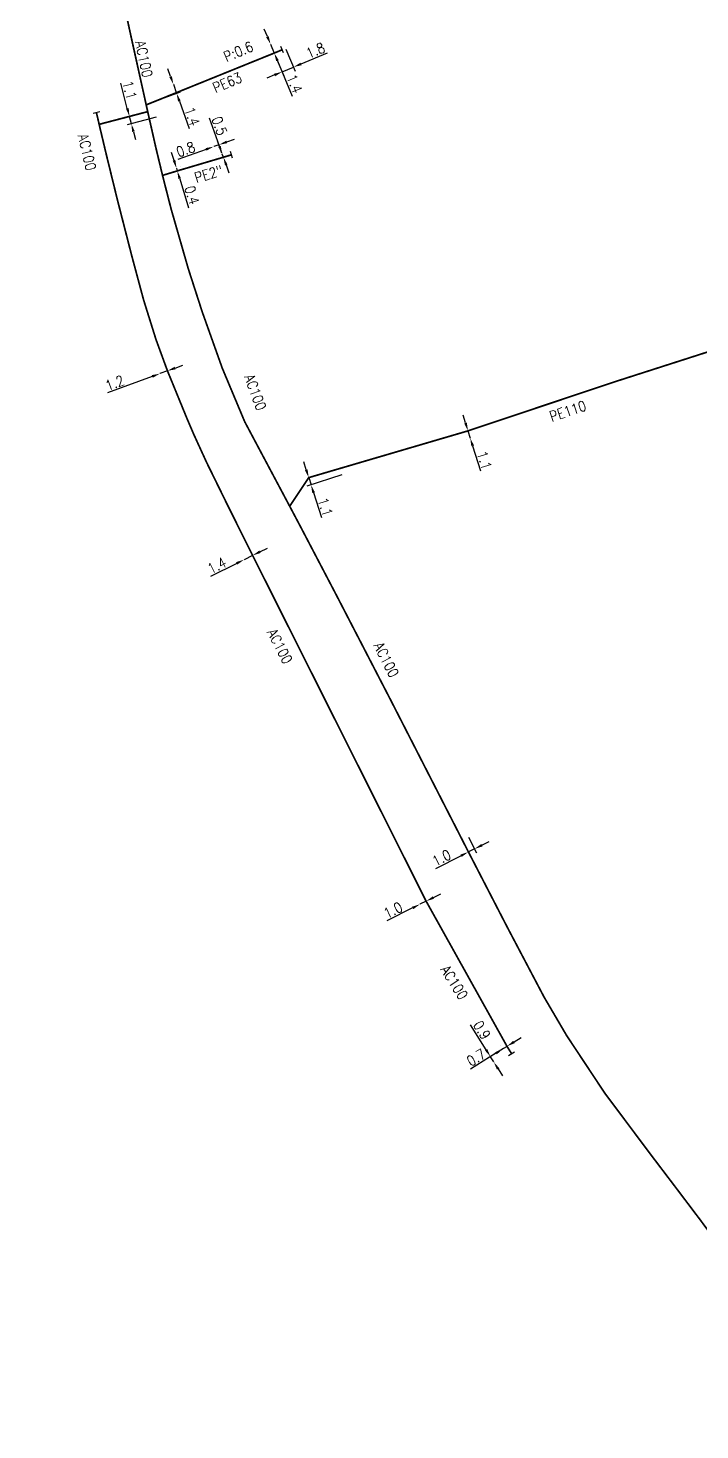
# Model space of a CAD drawing. Header units: millimetres. Extents: x 101000 to 102000, y 121011 to 122007.
# Drawn here: x 101366.3 to 101464.2, y 121121.8 to 121326.3 of the extents above; entities that cross this region are included whole.
import ezdxf
from ezdxf.enums import TextEntityAlignment as Align

# ---------------------------------------------------------------- set-up
doc = ezdxf.new("R2010")
doc.units = ezdxf.units.MM
doc.header["$PDMODE"] = 34
doc.linetypes.add('L_25_AP', pattern=[2000, 1000, 1000])
doc.linetypes.add('L_25_PE', pattern=[2000, 1000, 1000])
doc.layers.get('0').update_dxf_attribs({"linetype": 'CONTINUOUS'})
doc.layers.get('Defpoints').update_dxf_attribs({"linetype": 'CONTINUOUS'})
doc.layers.add('L_150', color=1, linetype='CONTINUOUS')
doc.layers.add('L_340', color=7, linetype='CONTINUOUS')
doc.styles.add('G_ROMANS', font='ROMANS.SHX', dxfattribs={"width": 0.75})
doc.styles.get("Standard").update_dxf_attribs({"font": 'romans.shx', "width": 0.85})
doc.dimstyles.get("Standard").update_dxf_attribs({"dimtxt": 1.5, "dimasz": 1.2, "dimexe": 0.625, "dimexo": 0.625, "dimgap": 0.25, "dimtad": 1, "dimdec": 1, "dimzin": 0, "dimdsep": 46, "dimtxsty": 'Standard', "dimcen": -0.5, "dimadec": 0, "dimazin": 0, "dimtfac": 1, "dimtdec": 1, "dimtmove": 0, "dimatfit": 3, "dimfxl": 0, "dimtolj": 1, "dimtzin": 0, "dimarcsym": 0})

# ---------------------------------------------------------------- blocks, each defined once
blk = doc.blocks.new('*D75')
at = {"layer": 'Defpoints', "color": 0, "linetype": 'Continuous', "transparency": 16777216}
for p in [(101430.21, 121208.84), (101430.47, 121206.11), (101430.47, 121206.11)]:
    blk.add_point(p, dxfattribs=at)
at = {"layer": 'L_150', "color": 0, "linetype": 'Continuous', "lineweight": -2, "transparency": 16777216}
for p, q in [((101430.49, 121208.28), (101431.64, 121206)), ((101432.43, 121207.1), (101433.5, 121207.64)), ((101429.39, 121205.57), (101425.66, 121203.67)), ((101431.36, 121206.56), (101430.47, 121206.11))]:
    blk.add_line(p, q, dxfattribs=at)
at = {"layer": 'L_150', "color": 0, "linetype": 'Continuous', "transparency": 16777216}
for points in [[(101432.34, 121207.28), (101432.52, 121206.92), (101431.36, 121206.56)], [(101429.3, 121205.74), (101429.48, 121205.39), (101430.47, 121206.11)]]:
    blk.add_solid(points, dxfattribs=at)
at = {"layer": 'L_150', "color": 0, "linetype": 'Continuous', "transparency": 16777216, "insert": (101426.54, 121205.24), "char_height": 1.5, "attachment_point": 5, "rotation": 26.8216}
blk.add_mtext('\\A1;1.0', dxfattribs=at)
blk = doc.blocks.new('*D76')
at = {"layer": 'Defpoints', "color": 0, "linetype": 'Continuous', "transparency": 16777216}
for p in [(101433.68, 121176.24), (101436.09, 121177.75), (101434.15, 121175.48)]:
    blk.add_point(p, dxfattribs=at)
at = {"layer": 'L_340', "color": 0, "linetype": 'Continuous', "lineweight": -2, "transparency": 16777216}
for p, q in [((101433.04, 121177.26), (101430.75, 121180.91)), ((101435.56, 121177.42), (101433.15, 121175.91)), ((101434.15, 121175.48), (101433.68, 121176.24)), ((101434.79, 121174.46), (101435.43, 121173.44))]:
    blk.add_line(p, q, dxfattribs=at)
at = {"layer": 'L_340', "color": 0, "linetype": 'Continuous', "transparency": 16777216}
for points in [[(101433.21, 121177.36), (101432.87, 121177.15), (101433.68, 121176.24)], [(101434.96, 121174.56), (101434.62, 121174.35), (101434.15, 121175.48)]]:
    blk.add_solid(points, dxfattribs=at)
at = {"layer": 'L_340', "color": 0, "linetype": 'Continuous', "transparency": 16777216, "insert": (101432.43, 121180.12), "char_height": 1.5, "attachment_point": 5, "rotation": 302.0193}
blk.add_mtext('\\A1;0.9', dxfattribs=at)
blk = doc.blocks.new('*D77')
at = {"layer": 'Defpoints', "color": 0, "linetype": 'Continuous', "transparency": 16777216}
for p in [(101435.5, 121177.38), (101435.5, 121177.38), (101436.09, 121177.75)]:
    blk.add_point(p, dxfattribs=at)
at = {"layer": 'L_340', "color": 0, "linetype": 'Continuous', "lineweight": -2, "transparency": 16777216}
for p, q in [((101437.11, 121178.39), (101438.13, 121179.02)), ((101434.48, 121176.74), (101430.78, 121174.43)), ((101435.17, 121177.91), (101435.17, 121177.91)), ((101436.09, 121177.75), (101435.5, 121177.38))]:
    blk.add_line(p, q, dxfattribs=at)
at = {"layer": 'L_340', "color": 0, "linetype": 'Continuous', "transparency": 16777216}
for points in [[(101437, 121178.56), (101437.22, 121178.22), (101436.09, 121177.75)], [(101434.38, 121176.91), (101434.59, 121176.57), (101435.5, 121177.38)]]:
    blk.add_solid(points, dxfattribs=at)
at = {"layer": 'L_340', "color": 0, "linetype": 'Continuous', "transparency": 16777216, "insert": (101431.59, 121176.11), "char_height": 1.5, "attachment_point": 5, "rotation": 32.0196}
blk.add_mtext('\\A1;0.7', dxfattribs=at)
blk = doc.blocks.new('L_340_07')
at = {"color": 0, "linetype": 'Continuous', "const_width": 0.25, "flags": 128}
blk.add_lwpolyline([(0, 0), (1.25, 0)], dxfattribs=at)
at = {"color": 0, "linetype": 'Continuous', "flags": 128}
blk.add_lwpolyline([(1.25, -0.5), (1.25, 0.5)], dxfattribs=at)
at = {"color": 0, "linetype": 'Continuous', "style": 'G_ROMANS', "width": 0.75, "flags": 3}
for tag, p in [('DEF_LEG', (0.72, -3.47)), ('DEF_COUP', (0.72, -5.97)), ('DEF_TYPE', (0.72, -8.47))]:
    blk.add_attdef(tag, text='', height=1.2, dxfattribs=at).set_placement(p, align=Align.MIDDLE)
blk = doc.blocks.new('*D78')
at = {"layer": 'Defpoints', "color": 0, "linetype": 'Continuous', "transparency": 16777216}
for p in [(101423.4, 121198.48), (101423.4, 121198.48), (101424.3, 121198.93)]:
    blk.add_point(p, dxfattribs=at)
at = {"layer": 'L_150', "color": 0, "linetype": 'Continuous', "lineweight": -2, "transparency": 16777216}
for p, q in [((101424.3, 121198.93), (101423.4, 121198.48)), ((101425.37, 121199.46), (101426.44, 121200)), ((101422.33, 121197.94), (101418.59, 121196.06))]:
    blk.add_line(p, q, dxfattribs=at)
at = {"layer": 'L_150', "color": 0, "linetype": 'Continuous', "transparency": 16777216}
for points in [[(101422.24, 121198.12), (101422.42, 121197.76), (101423.4, 121198.48)], [(101425.28, 121199.64), (101425.46, 121199.29), (101424.3, 121198.93)]]:
    blk.add_solid(points, dxfattribs=at)
at = {"layer": 'L_150', "color": 0, "linetype": 'Continuous', "transparency": 16777216, "insert": (101419.47, 121197.63), "char_height": 1.5, "attachment_point": 5, "rotation": 26.6183}
blk.add_mtext('\\A1;1.0', dxfattribs=at)
blk = doc.blocks.new('*D79')
at = {"layer": 'Defpoints', "color": 0, "linetype": 'Continuous', "transparency": 16777216}
for p in [(101397.76, 121248.76), (101397.76, 121248.76), (101399.53, 121248.34)]:
    blk.add_point(p, dxfattribs=at)
at = {"layer": 'L_150', "color": 0, "linetype": 'Continuous', "lineweight": -2, "transparency": 16777216}
for p, q in [((101399.25, 121248.9), (101398.73, 121249.95)), ((101400.08, 121249.92), (101401.16, 121250.46)), ((101396.68, 121248.23), (101392.88, 121246.33)), ((101399.01, 121249.39), (101397.76, 121248.76))]:
    blk.add_line(p, q, dxfattribs=at)
at = {"layer": 'L_150', "color": 0, "linetype": 'Continuous', "transparency": 16777216}
for points in [[(101399.99, 121250.1), (101400.17, 121249.74), (101399.01, 121249.39)], [(101396.59, 121248.41), (101396.77, 121248.05), (101397.76, 121248.76)]]:
    blk.add_solid(points, dxfattribs=at)
at = {"layer": 'L_150', "color": 0, "linetype": 'Continuous', "transparency": 16777216, "insert": (101393.8, 121247.91), "char_height": 1.5, "attachment_point": 5, "rotation": 26.4946}
blk.add_mtext('\\A1;1.4', dxfattribs=at)
blk = doc.blocks.new('*D80')
at = {"layer": 'Defpoints', "color": 0, "linetype": 'Continuous', "transparency": 16777216}
for p in [(101386.59, 121276.32), (101385.5, 121275.92), (101385.5, 121275.92)]:
    blk.add_point(p, dxfattribs=at)
at = {"layer": 'L_150', "color": 0, "linetype": 'Continuous', "lineweight": -2, "transparency": 16777216}
for p, q in [((101386.59, 121276.32), (101385.5, 121275.92)), ((101387.71, 121276.73), (101388.84, 121277.14)), ((101384.38, 121275.5), (101377.84, 121273.09))]:
    blk.add_line(p, q, dxfattribs=at)
at = {"layer": 'L_150', "color": 0, "linetype": 'Continuous', "transparency": 16777216}
for points in [[(101387.64, 121276.92), (101387.78, 121276.54), (101386.59, 121276.32)], [(101384.31, 121275.69), (101384.45, 121275.31), (101385.5, 121275.92)]]:
    blk.add_solid(points, dxfattribs=at)
at = {"layer": 'L_150', "color": 0, "linetype": 'Continuous', "transparency": 16777216, "insert": (101378.89, 121274.55), "char_height": 1.5, "attachment_point": 5, "rotation": 20.2166}
blk.add_mtext('\\A1;1.2', dxfattribs=at)
blk = doc.blocks.new('*D81')
at = {"layer": 'Defpoints', "color": 0, "linetype": 'Continuous', "transparency": 16777216}
for p in [(101381.05, 121313.45), (101385.55, 121313.49), (101376.63, 121312.29)]:
    blk.add_point(p, dxfattribs=at)
at = {"layer": 'L_150', "color": 0, "linetype": 'Continuous', "lineweight": -2, "transparency": 16777216}
for p, q in [((101380.74, 121314.61), (101379.77, 121318.31)), ((101377.24, 121312.45), (101381.65, 121313.6)), ((101384.94, 121313.33), (101380.72, 121312.23)), ((101381.33, 121312.38), (101381.05, 121313.45)), ((101381.63, 121311.22), (101381.93, 121310.06))]:
    blk.add_line(p, q, dxfattribs=at)
at = {"layer": 'L_150', "color": 0, "linetype": 'Continuous', "transparency": 16777216}
for points in [[(101380.94, 121314.66), (101380.55, 121314.56), (101381.05, 121313.45)], [(101381.82, 121311.27), (101381.44, 121311.17), (101381.33, 121312.38)]]:
    blk.add_solid(points, dxfattribs=at)
at = {"layer": 'L_150', "color": 0, "linetype": 'Continuous', "transparency": 16777216, "insert": (101381.07, 121317.29), "char_height": 1.5, "attachment_point": 5, "rotation": 284.687}
blk.add_mtext('\\A1;1.1', dxfattribs=at)
blk = doc.blocks.new('*D82')
at = {"layer": 'Defpoints', "color": 0, "linetype": 'Continuous', "transparency": 16777216}
for p in [(101387.45, 121318.13), (101385.55, 121315.96), (101387.92, 121316.81)]:
    blk.add_point(p, dxfattribs=at)
at = {"layer": 'L_150', "color": 0, "linetype": 'Continuous', "lineweight": -2, "transparency": 16777216}
for p, q in [((101387.05, 121319.26), (101386.65, 121320.39)), ((101387.45, 121318.13), (101387.92, 121316.81)), ((101386.13, 121316.17), (101388.51, 121317.02)), ((101388.33, 121315.68), (101389.76, 121311.68))]:
    blk.add_line(p, q, dxfattribs=at)
at = {"layer": 'L_150', "color": 0, "linetype": 'Continuous', "transparency": 16777216}
for points in [[(101387.24, 121319.32), (101386.86, 121319.19), (101387.45, 121318.13)], [(101388.52, 121315.75), (101388.14, 121315.61), (101387.92, 121316.81)]]:
    blk.add_solid(points, dxfattribs=at)
at = {"layer": 'L_150', "color": 0, "linetype": 'Continuous', "transparency": 16777216, "insert": (101390.18, 121313.45), "char_height": 1.5, "attachment_point": 5, "rotation": 289.6427}
blk.add_mtext('\\A1;1.4', dxfattribs=at)
blk = doc.blocks.new('*D83')
at = {"layer": 'Defpoints', "color": 0, "linetype": 'Continuous', "transparency": 16777216}
for p in [(101401.62, 121323.98), (101402.16, 121322.69), (101402.16, 121322.69)]:
    blk.add_point(p, dxfattribs=at)
at = {"layer": 'L_340', "color": 0, "linetype": 'Continuous', "lineweight": -2, "transparency": 16777216}
for p, q in [((101401.16, 121325.09), (101400.69, 121326.2)), ((101401.62, 121323.98), (101402.16, 121322.69)), ((101402.62, 121321.58), (101404.79, 121316.42))]:
    blk.add_line(p, q, dxfattribs=at)
at = {"layer": 'L_340', "color": 0, "linetype": 'Continuous', "transparency": 16777216}
for points in [[(101401.34, 121325.17), (101400.97, 121325.01), (101401.62, 121323.98)], [(101402.81, 121321.66), (101402.44, 121321.51), (101402.16, 121322.69)]]:
    blk.add_solid(points, dxfattribs=at)
at = {"layer": 'L_340', "color": 0, "linetype": 'Continuous', "transparency": 16777216, "insert": (101405.12, 121318.21), "char_height": 1.5, "attachment_point": 5, "rotation": 292.7127}
blk.add_mtext('\\A1;1.4', dxfattribs=at)
blk = doc.blocks.new('*D84')
at = {"layer": 'Defpoints', "color": 0, "linetype": 'Continuous', "transparency": 16777216}
for p in [(101403.62, 121323.85), (101402.16, 121322.69), (101404.97, 121320.65)]:
    blk.add_point(p, dxfattribs=at)
at = {"layer": 'L_340', "color": 0, "linetype": 'Continuous', "lineweight": -2, "transparency": 16777216}
for p, q in [((101403.86, 121323.28), (101405.21, 121320.07)), ((101402.4, 121322.11), (101403.55, 121319.37)), ((101406.07, 121321.11), (101409.94, 121322.73)), ((101402.2, 121319.49), (101401.09, 121319.02)), ((101403.31, 121319.95), (101404.97, 121320.65))]:
    blk.add_line(p, q, dxfattribs=at)
at = {"layer": 'L_340', "color": 0, "linetype": 'Continuous', "transparency": 16777216}
for points in [[(101405.99, 121321.29), (101406.15, 121320.92), (101404.97, 121320.65)], [(101402.12, 121319.67), (101402.28, 121319.3), (101403.31, 121319.95)]]:
    blk.add_solid(points, dxfattribs=at)
at = {"layer": 'L_340', "color": 0, "linetype": 'Continuous', "transparency": 16777216, "insert": (101408.17, 121323.07), "char_height": 1.5, "attachment_point": 5, "rotation": 22.7185}
blk.add_mtext('\\A1;1.8', dxfattribs=at)
blk = doc.blocks.new('*D85')
at = {"layer": 'Defpoints', "color": 0, "linetype": 'Continuous', "transparency": 16777216}
for p in [(101385.87, 121304.84), (101387.91, 121305.88), (101388.02, 121305.51)]:
    blk.add_point(p, dxfattribs=at)
at = {"layer": 'L_150', "color": 0, "linetype": 'Continuous', "lineweight": -2, "transparency": 16777216}
for p, q in [((101387.55, 121307.03), (101387.2, 121308.18)), ((101386.47, 121305.03), (101388.62, 121305.69)), ((101387.91, 121305.88), (101388.02, 121305.51)), ((101388.5, 121306.07), (101388.5, 121306.07)), ((101388.38, 121304.36), (101389.68, 121300.12))]:
    blk.add_line(p, q, dxfattribs=at)
at = {"layer": 'L_150', "color": 0, "linetype": 'Continuous', "transparency": 16777216}
for points in [[(101387.74, 121307.09), (101387.36, 121306.97), (101387.91, 121305.88)], [(101388.57, 121304.42), (101388.19, 121304.3), (101388.02, 121305.51)]]:
    blk.add_solid(points, dxfattribs=at)
at = {"layer": 'L_150', "color": 0, "linetype": 'Continuous', "transparency": 16777216, "insert": (101390.16, 121301.96), "char_height": 1.5, "attachment_point": 5, "rotation": 287.1309}
blk.add_mtext('\\A1;0.4', dxfattribs=at)
blk = doc.blocks.new('*D86')
at = {"layer": 'Defpoints', "color": 0, "linetype": 'Continuous', "transparency": 16777216}
for p in [(101394.58, 121307.96), (101394.75, 121307.49), (101394.75, 121307.49)]:
    blk.add_point(p, dxfattribs=at)
at = {"layer": 'L_340', "color": 0, "linetype": 'Continuous', "lineweight": -2, "transparency": 16777216}
for p, q in [((101394.17, 121309.09), (101392.7, 121313.21)), ((101393.99, 121307.75), (101393.99, 121307.75)), ((101394.75, 121307.49), (101394.58, 121307.96)), ((101395.15, 121306.36), (101395.56, 121305.23))]:
    blk.add_line(p, q, dxfattribs=at)
at = {"layer": 'L_340', "color": 0, "linetype": 'Continuous', "transparency": 16777216}
for points in [[(101394.36, 121309.16), (101393.99, 121309.02), (101394.58, 121307.96)], [(101395.34, 121306.43), (101394.97, 121306.3), (101394.75, 121307.49)]]:
    blk.add_solid(points, dxfattribs=at)
at = {"layer": 'L_340', "color": 0, "linetype": 'Continuous', "transparency": 16777216, "insert": (101394.17, 121312.06), "char_height": 1.5, "attachment_point": 5, "rotation": 289.7484}
blk.add_mtext('\\A1;0.5', dxfattribs=at)
blk = doc.blocks.new('*D87')
at = {"layer": 'Defpoints', "color": 0, "linetype": 'Continuous', "transparency": 16777216}
for p in [(101393.34, 121309.04), (101394.1, 121309.31), (101394.75, 121307.49)]:
    blk.add_point(p, dxfattribs=at)
at = {"layer": 'L_340', "color": 0, "linetype": 'Continuous', "lineweight": -2, "transparency": 16777216}
for p, q in [((101394.1, 121309.31), (101393.34, 121309.04)), ((101394.54, 121308.08), (101393.88, 121309.9)), ((101395.23, 121309.72), (101396.35, 121310.12)), ((101392.21, 121308.63), (101388.1, 121307.16))]:
    blk.add_line(p, q, dxfattribs=at)
at = {"layer": 'L_340', "color": 0, "linetype": 'Continuous', "transparency": 16777216}
for points in [[(101392.15, 121308.82), (101392.28, 121308.45), (101393.34, 121309.04)], [(101395.16, 121309.9), (101395.29, 121309.53), (101394.1, 121309.31)]]:
    blk.add_solid(points, dxfattribs=at)
at = {"layer": 'L_340', "color": 0, "linetype": 'Continuous', "transparency": 16777216, "insert": (101389.25, 121308.63), "char_height": 1.5, "attachment_point": 5, "rotation": 19.7484}
blk.add_mtext('\\A1;0.8', dxfattribs=at)
blk = doc.blocks.new('*D605')
at = {"layer": 'Defpoints', "color": 0, "linetype": 'Continuous', "transparency": 16777216}
for p in [(101407.19, 121260.74), (101412.62, 121261.32), (101407.52, 121259.69)]:
    blk.add_point(p, dxfattribs=at)
at = {"layer": 'L_150', "color": 0, "linetype": 'Continuous', "lineweight": -2, "transparency": 16777216}
for p, q in [((101406.82, 121261.88), (101406.46, 121263.03)), ((101412.03, 121261.13), (101406.93, 121259.5)), ((101407.19, 121260.74), (101407.52, 121259.69)), ((101407.89, 121258.55), (101409.05, 121254.9))]:
    blk.add_line(p, q, dxfattribs=at)
at = {"layer": 'L_150', "color": 0, "linetype": 'Continuous', "transparency": 16777216}
for points in [[(101407.01, 121261.94), (101406.63, 121261.82), (101407.19, 121260.74)], [(101408.08, 121258.61), (101407.7, 121258.49), (101407.52, 121259.69)]]:
    blk.add_solid(points, dxfattribs=at)
at = {"layer": 'L_150', "color": 0, "linetype": 'Continuous', "transparency": 16777216, "insert": (101409.6, 121256.46), "char_height": 1.5, "attachment_point": 5, "rotation": 287.6896}
blk.add_mtext('\\A1;1.1', dxfattribs=at)
blk = doc.blocks.new('*D606')
at = {"layer": 'Defpoints', "color": 0, "linetype": 'Continuous', "transparency": 16777216}
for p in [(101430.4, 121267.56), (101430.73, 121266.51), (101430.73, 121266.51)]:
    blk.add_point(p, dxfattribs=at)
at = {"layer": 'L_150', "color": 0, "linetype": 'Continuous', "lineweight": -2, "transparency": 16777216}
for p, q in [((101430.04, 121268.71), (101429.68, 121269.85)), ((101429.8, 121267.38), (101429.8, 121267.38)), ((101430.13, 121266.33), (101430.13, 121266.33)), ((101430.4, 121267.56), (101430.73, 121266.51)), ((101431.08, 121265.37), (101432.23, 121261.72))]:
    blk.add_line(p, q, dxfattribs=at)
at = {"layer": 'L_150', "color": 0, "linetype": 'Continuous', "transparency": 16777216}
for points in [[(101430.23, 121268.77), (101429.85, 121268.65), (101430.4, 121267.56)], [(101431.28, 121265.43), (101430.89, 121265.31), (101430.73, 121266.51)]]:
    blk.add_solid(points, dxfattribs=at)
at = {"layer": 'L_150', "color": 0, "linetype": 'Continuous', "transparency": 16777216, "insert": (101432.79, 121263.27), "char_height": 1.5, "attachment_point": 5, "rotation": 287.3499}
blk.add_mtext('\\A1;1.1', dxfattribs=at)

msp = doc.modelspace()

# ---------------------------------------------------------------- linework, layer by layer
at = {"layer": 'L_150', "linetype": 'L_25_AP', "const_width": 0.25, "flags": 128}
for points in [[(101510.93, 121086.61), (101506.35, 121094.03), (101501.03, 121101.91), (101495.13, 121110.49), (101486.18, 121122.78), (101477.81, 121134.06), (101473.01, 121140.54), (101469.08, 121145.89), (101468.67, 121146.46), (101464.3, 121152.37), (101460.66, 121157.19), (101457.02, 121161.99), (101453.41, 121166.82), (101450.36, 121170.9), (101444.78, 121179.33), (101441.5, 121184.93), (101436.09, 121195.21), (101430.47, 121206.11), (101419.09, 121228.36), (101411.17, 121243.68), (101406.14, 121253.29), (101404.41, 121256.56), (101397.86, 121268.88), (101394.58, 121276.71), (101391.66, 121284.92), (101389.63, 121291.21), (101387.12, 121299.95), (101385.87, 121304.84), (101384.92, 121308.8), (101383.71, 121314.14), (101383.49, 121315.13), (101383.31, 121315.95), (101381, 121326.38), (101376.1, 121349.34), (101373.56, 121361.2), (101371.34, 121376.18), (101370.79, 121379.93), (101368.3, 121400.31), (101367.13, 121412.68), (101366.43, 121424.66), (101366.39, 121425.36)], [(101376.63, 121312.29), (101383.71, 121314.14)], [(101376.52, 121312.78), (101376.63, 121312.29), (101377.64, 121308.03), (101379.29, 121301.29), (101381.37, 121293.17), (101383.12, 121286.64), (101384.93, 121280.86), (101386.59, 121276.32), (101389.45, 121269.33), (101390.42, 121267.06), (101392.32, 121262.91), (101395.62, 121256.18), (101399.53, 121248.34), (101424.3, 121198.93), (101436.09, 121177.75)]]:
    msp.add_lwpolyline(points, dxfattribs=at)
at = {"layer": 'L_150', "linetype": 'L_25_PE', "const_width": 0.25, "flags": 128}
for points in [[(101402.16, 121322.69), (101385.55, 121315.96), (101383.49, 121315.13)], [(101385.87, 121304.84), (101388.2, 121305.55), (101394.75, 121307.49)], [(101553.32, 121295.99), (101553.22, 121296.41), (101552.65, 121298.68), (101551.52, 121302.46), (101549.26, 121304.36), (101546.4, 121305.2), (101544.17, 121305.21), (101542.06, 121304.78), (101537.62, 121303.02), (101529.18, 121300.18), (101504.35, 121292.02), (101476.57, 121282.15), (101472.95, 121280.87), (101469.43, 121280.39), (101451.85, 121274.74), (101430.4, 121267.56), (101407.19, 121260.74), (101404.41, 121256.56)]]:
    msp.add_lwpolyline(points, dxfattribs=at)

# ---------------------------------------------------------------- block references
at = {"layer": 'L_340'}
for p, rotation in [((101402.16, 121322.69), 22.718540094478), ((101376.52, 121312.78), 103.160047609676), ((101394.75, 121307.49), 16.73136557220683), ((101436.09, 121177.75), 302.0193490104927)]:
    msp.add_blockref('L_340_07', p, dxfattribs=dict(at, rotation=rotation))

# ---------------------------------------------------------------- texts
at = {"layer": 'L_150', "linetype": 'Continuous', "width": 0.85}
for s, rotation, p in [('AC100', 281.9767, (101383.16, 121321.82)), ('P:0.6', 22.711, (101396.92, 121322.92)), ('PE63', 22.711, (101395.32, 121318.38)), ('AC100', 283.3345, (101374.87, 121308.23)), ('PE2"', 16.5557, (101392.59, 121305.04)), ('AC100', 290.212, (101399.41, 121273.19)), ('PE110', 18.4831, (101444.96, 121270.45)), ('AC100', 297.5023, (101402.98, 121236.12)), ('AC100', 296.7836, (101418.49, 121234.16)), ('AC100', 302.3527, (101428.4, 121187.06))]:
    msp.add_text(s, height=1.5, rotation=rotation, dxfattribs=at).set_placement(p, align=Align.MIDDLE)

# ---------------------------------------------------------------- dimensions: what is measured, and where the dimension line sits
at = {"layer": 'L_150', "linetype": 'Continuous'}
for base, p1, p2, angle, picture, middle in [((101387.92, 121316.81), (101387.45, 121318.13), (101385.55, 121315.96), 289.6427, '*D82', (101389.24, 121313.11)), ((101381.05, 121313.45), (101385.55, 121313.49), (101376.63, 121312.29), 104.687, '*D81', (101380.11, 121317.04)), ((101388.02, 121305.51), (101387.91, 121305.88), (101385.87, 121304.84), 287.1309, '*D85', (101389.21, 121301.67)), ((101385.5, 121275.92), (101386.59, 121276.32), (101385.5, 121275.92), 200.2166, '*D80', (101379.24, 121273.61)), ((101430.73, 121266.51), (101430.4, 121267.56), (101430.73, 121266.51), 107.3499, '*D606', (101431.83, 121262.97)), ((101407.52, 121259.69), (101407.19, 121260.74), (101412.62, 121261.32), 107.6896, '*D605', (101408.65, 121256.15)), ((101397.76, 121248.76), (101399.53, 121248.34), (101397.76, 121248.76), 206.4946, '*D79', (101394.24, 121247.01)), ((101430.47, 121206.11), (101430.21, 121208.84), (101430.47, 121206.11), 206.8216, '*D75', (101426.99, 121204.35)), ((101423.4, 121198.48), (101424.3, 121198.93), (101423.4, 121198.48), 206.6183, '*D78', (101419.92, 121196.73))]:
    dim = msp.add_linear_dim(base=base, p1=p1, p2=p2, angle=angle, dimstyle='Standard', dxfattribs=at)
    dim.commit()
    dim.dimension.update_dxf_attribs({"geometry": picture, "text_midpoint": middle, "dimtype": 160})
at = {"layer": 'L_340', "linetype": 'Continuous'}
for base, p1, p2, angle, picture, middle in [((101402.16, 121322.69), (101401.62, 121323.98), (101402.16, 121322.69), 292.7127, '*D83', (101404.2, 121317.82)), ((101404.97, 121320.65), (101402.16, 121322.69), (101403.62, 121323.85), 22.7185, '*D84', (101408.56, 121322.15)), ((101394.75, 121307.49), (101394.58, 121307.96), (101394.75, 121307.49), 289.7484, '*D86', (101393.23, 121311.72)), ((101394.1, 121309.31), (101393.34, 121309.04), (101394.75, 121307.49), 19.7484, '*D87', (101389.59, 121307.69)), ((101433.68, 121176.24), (101434.15, 121175.48), (101436.09, 121177.75), 122.0193, '*D76', (101431.58, 121179.59)), ((101435.5, 121177.38), (101436.09, 121177.75), (101435.5, 121177.38), 212.0196, '*D77', (101432.12, 121175.27))]:
    dim = msp.add_linear_dim(base=base, p1=p1, p2=p2, angle=angle, dimstyle='Standard', dxfattribs=at)
    dim.commit()
    dim.dimension.update_dxf_attribs({"geometry": picture, "text_midpoint": middle, "dimtype": 160})

doc.saveas('drawing.dxf')
